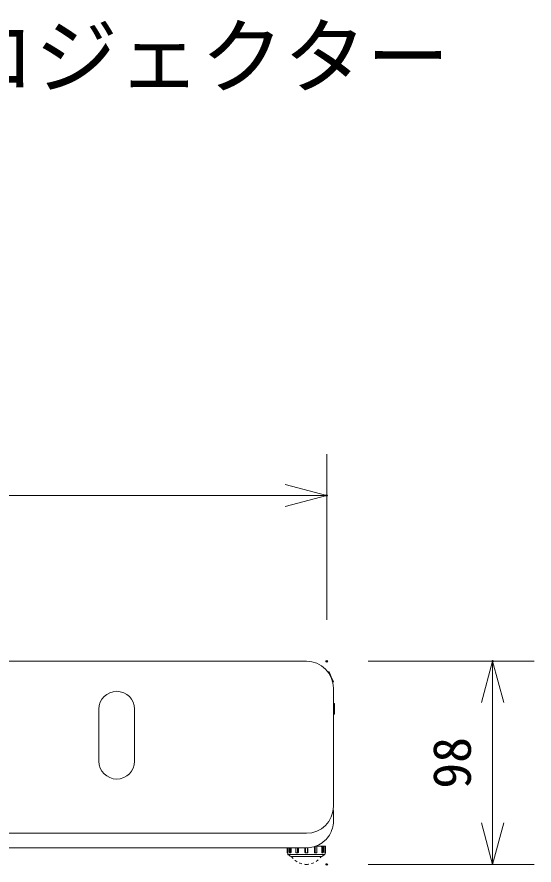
# Model space of a CAD drawing. Units: millimetres, scale not verified. Extents: x -62 to 63, y -56 to 57.
# Drawn here: x -20.33 to 4.61, y 15.65 to 56.54 of the extents above; entities that cross this region are included whole.
import ezdxf
from ezdxf.enums import TextEntityAlignment as Align

# ---------------------------------------------------------------- set-up
doc = ezdxf.new("R2010")
doc.units = ezdxf.units.MM
doc.header["$LTSCALE"] = 0.125
doc.header["$PDMODE"] = 32
doc.header["$PDSIZE"] = 0.0625
doc.linetypes.add('USER1', pattern=[4, 1, -1, 1, -1])
for name, color, linetype, lineweight in [('0-0_0', 7, 'Continuous', 9), ('0-4_GAIKEI', 1, 'Continuous', 18), ('0-5_SUNPO', 7, 'Continuous', 9)]:
    doc.layers.add(name, color=color, linetype=linetype, lineweight=lineweight)
doc.layers.add('0-1_DEFPOINTS', color=7, linetype='Continuous')
doc.layers.add('0-3_MOJI1', color=7, linetype='Continuous')
doc.styles.add('ＭＳ ゴシック', font='')
doc.styles.get('ＭＳ ゴシック').set_extended_font_data('MS Gothic')

# ---------------------------------------------------------------- blocks, each defined once
blk = doc.blocks.new('_OPEN30')
at = {"layer": '0-0_0'}
blk.add_line((0, 0), (-1, 0), dxfattribs=at)
blk.add_lwpolyline([(-1, 0.26795), (0, 0), (-1, -0.26795)], dxfattribs=at)
blk = doc.blocks.new('D5')
at = {"layer": '0-1_DEFPOINTS'}
for p in [(-10.0604, 20.4068), (-2.0604, 20.4068), (-10.0604, 10.6068)]:
    blk.add_point(p, dxfattribs=at)
at = {"layer": '0-5_SUNPO'}
for p, q in [((-8.0604, 20.4068), (-0.0604, 20.4068)), ((-2.0604, 12.6068), (-2.0604, 18.4068)), ((-8.0604, 10.6068), (-0.0604, 10.6068))]:
    blk.add_line(p, q, dxfattribs=at)
at = {"layer": '0-5_SUNPO', "xscale": 2, "yscale": 2}
for p, rotation in [((-2.0604, 20.4068), 90), ((-2.0604, 10.6068), 270)]:
    blk.add_blockref('_OPEN30', p, dxfattribs=dict(at, rotation=rotation))
at = {"layer": '0-5_SUNPO', "style": 'ＭＳ ゴシック'}
blk.add_text('98', height=1.833, rotation=90, dxfattribs=at).set_placement((-2.5604, 14.2568), align=Align.BOTTOM_LEFT)
blk = doc.blocks.new('D4')
at = {"layer": '0-1_DEFPOINTS'}
for p in [(-10.0595, 28.3941), (-45.2595, 20.3941), (-10.0595, 20.3941)]:
    blk.add_point(p, dxfattribs=at)
at = {"layer": '0-5_SUNPO'}
for p, q in [((-45.2595, 22.3941), (-45.2595, 30.3941)), ((-10.0595, 22.3941), (-10.0595, 30.3941)), ((-43.2595, 28.3941), (-12.0595, 28.3941))]:
    blk.add_line(p, q, dxfattribs=at)
at = {"layer": '0-5_SUNPO', "xscale": 2, "yscale": 2, "rotation": 180}
blk.add_blockref('_OPEN30', (-45.2595, 28.3941), dxfattribs=at)
at = {"layer": '0-5_SUNPO', "xscale": 2, "yscale": 2}
blk.add_blockref('_OPEN30', (-10.0595, 28.3941), dxfattribs=at)
at = {"layer": '0-5_SUNPO', "style": 'ＭＳ ゴシック'}
blk.add_text('352', height=1.833, dxfattribs=at).set_placement((-29.5345, 28.8941), align=Align.BOTTOM_LEFT)

msp = doc.modelspace()

# ---------------------------------------------------------------- linework, layer by layer
at = {"layer": '0-4_GAIKEI', "color": 7}
for p, q in [((-38.9693, 25.479), (-6.3693, 25.479)), ((-5.0693, 24.029), (-5.0693, 24.179)), ((-5.0693, 24.029), (-5.0693, 18.479)), ((-5.0755, 18.3497), (-5.0693, 18.4767)), ((-5.0693, 18.4767), (-5.0693, 18.4791)), ((-5.1226, 18.1092), (-5.0934, 18.2283)), ((-5.0934, 18.2283), (-5.083, 18.2891)), ((-5.083, 18.2891), (-5.0755, 18.3497)), ((-5.0716, 18.3144), (-5.0759, 18.3522)), ((-5.0693, 18.2756), (-5.0716, 18.3144)), ((-5.0693, 17.6657), (-5.0693, 18.2756)), ((-5.0798, 17.579), (-5.0693, 17.6657)), ((-6.3693, 17.179), (-38.9693, 17.179)), ((-5.262, 17.0899), (-5.1775, 17.2486)), ((-5.1775, 17.2486), (-5.15, 17.3149)), ((-5.15, 17.3149), (-5.1148, 17.4203)), ((-5.1148, 17.4203), (-5.096, 17.4936)), ((-5.096, 17.4936), (-5.0798, 17.579)), ((-5.5523, 16.7639), (-5.42, 16.8856)), ((-5.42, 16.8856), (-5.372, 16.9392)), ((-5.372, 16.9392), (-5.304, 17.0269)), ((-5.304, 17.0269), (-5.262, 17.0899)), ((-26.6745, 16.479), (-16.5194, 16.479)), ((-16.5194, 16.479), (-13.1344, 16.479)), ((-13.1344, 16.479), (-11.4419, 16.479)), ((-11.4419, 16.479), (-9.7493, 16.479)), ((-9.7493, 16.479), (-8.0568, 16.479)), ((-8.0568, 16.479), (-7.2106, 16.479)), ((-7.2993, 16.479), (-7.2993, 16.261)), ((-7.2665, 16.479), (-7.2665, 16.261)), ((-7.2106, 16.479), (-6.3643, 16.479)), ((-6.3643, 16.479), (-6.185, 16.4915)), ((-6.185, 16.4915), (-6.1141, 16.5033)), ((-6.1141, 16.5033), (-6.0061, 16.5293)), ((-6.0061, 16.5293), (-5.934, 16.5523)), ((-5.934, 16.5523), (-5.7689, 16.6234)), ((-5.8882, 16.559), (-5.9184, 16.559)), ((-5.8882, 16.559), (-5.7682, 16.559)), ((-5.8193, 16.559), (-5.8193, 16.6017)), ((-5.7689, 16.6234), (-5.6127, 16.7183)), ((-5.6127, 16.7183), (-5.5523, 16.7639)), ((-5.5214, 16.559), (-5.5218, 16.559)), ((-5.5178, 16.5589), (-5.5214, 16.559)), ((-5.5144, 16.5585), (-5.5178, 16.5589)), ((-5.5077, 16.5569), (-5.5144, 16.5585)), ((-5.5042, 16.5557), (-5.5077, 16.5569)), ((-5.5009, 16.5542), (-5.5042, 16.5557)), ((-5.4977, 16.5526), (-5.5009, 16.5542)), ((-5.4946, 16.5506), (-5.4977, 16.5526)), ((-5.4919, 16.5487), (-5.4946, 16.5506)), ((-5.4869, 16.5442), (-5.4919, 16.5487)), ((-5.4846, 16.5418), (-5.4869, 16.5442)), ((-5.4822, 16.5387), (-5.4846, 16.5418)), ((-5.48, 16.5355), (-5.4822, 16.5387)), ((-5.478, 16.5323), (-5.48, 16.5355)), ((-5.4764, 16.529), (-5.478, 16.5323)), ((-5.4764, 16.529), (-5.4728, 16.518)), ((-5.4728, 16.518), (-5.472, 16.509)), ((-5.472, 16.509), (-5.472, 16.261)), ((-5.4694, 16.559), (-5.4699, 16.559)), ((-5.4693, 16.559), (-5.4694, 16.559)), ((-5.4393, 16.261), (-5.4393, 16.529)), ((-7.2693, 16.1843), (-7.2693, 16.231)), ((-7.2691, 16.231), (-7.2693, 16.231)), ((-7.2687, 16.231), (-7.2691, 16.231)), ((-7.2686, 16.2311), (-7.2687, 16.231)), ((-7.268, 16.2336), (-7.2686, 16.2311)), ((-7.2674, 16.2387), (-7.268, 16.2336)), ((-7.267, 16.245), (-7.2674, 16.2387)), ((-7.2671, 16.2436), (-7.2671, 16.261)), ((-7.109, 16.06), (-7.1193, 16.06)), ((-7.0786, 16.06), (-7.109, 16.06)), ((-7.0289, 16.06), (-7.0786, 16.06)), ((-6.9611, 16.06), (-7.0289, 16.06)), ((-6.8772, 16.06), (-6.9611, 16.06)), ((-6.7795, 16.06), (-6.8772, 16.06)), ((-6.6705, 16.06), (-6.7795, 16.06)), ((-6.5534, 16.06), (-6.6705, 16.06)), ((-6.4312, 16.06), (-6.5534, 16.06)), ((-6.3073, 16.06), (-6.4312, 16.06)), ((-6.1852, 16.06), (-6.3073, 16.06)), ((-6.068, 16.06), (-6.1852, 16.06)), ((-5.9591, 16.06), (-6.068, 16.06)), ((-5.8613, 16.06), (-5.9591, 16.06)), ((-5.7774, 16.06), (-5.8613, 16.06)), ((-5.7097, 16.06), (-5.7774, 16.06)), ((-5.6599, 16.06), (-5.7097, 16.06)), ((-5.6295, 16.06), (-5.6599, 16.06)), ((-5.6193, 16.06), (-5.6295, 16.06)), ((-5.4715, 16.261), (-5.4715, 16.2436)), ((-5.4713, 16.2412), (-5.4715, 16.2448)), ((-5.4711, 16.2388), (-5.4713, 16.2412)), ((-5.4709, 16.2367), (-5.4711, 16.2388)), ((-5.4707, 16.2351), (-5.4709, 16.2367)), ((-5.4705, 16.2337), (-5.4707, 16.2351)), ((-5.4704, 16.2325), (-5.4705, 16.2337)), ((-5.4702, 16.2317), (-5.4704, 16.2325)), ((-5.47, 16.2312), (-5.4702, 16.2317)), ((-5.4699, 16.231), (-5.47, 16.2312)), ((-5.4694, 16.231), (-5.4699, 16.231)), ((-5.4693, 16.231), (-5.4694, 16.231)), ((-5.4693, 16.1843), (-5.4693, 16.231))]:
    msp.add_line(p, q, dxfattribs=at)
at = {"layer": '0-4_GAIKEI'}
for p, q in [((-5.329, 24.9586), (-5.273, 24.9635)), ((-5.273, 24.9635), (-5.1703, 24.7216)), ((-5.1872, 24.7201), (-5.1703, 24.7216)), ((-5.1703, 24.7216), (-5.0676, 24.4796)), ((-5.1037, 24.4764), (-5.0676, 24.4796)), ((-5.0193, 23.429), (-5.0693, 23.429)), ((-5.0193, 23.179), (-5.0193, 23.429)), ((-16.3843, 23.159), (-16.3843, 20.659)), ((-14.6543, 20.659), (-14.6543, 23.159)), ((-5.0193, 23.179), (-5.0693, 23.179)), ((-5.0193, 22.929), (-5.0693, 22.929)), ((-5.0193, 22.929), (-5.0193, 23.179)), ((-7.1947, 16.479), (-7.1947, 16.261)), ((-7.1485, 16.479), (-7.1485, 16.261)), ((-7.1113, 16.479), (-7.1113, 16.261)), ((-6.8785, 16.479), (-6.8785, 16.261)), ((-6.7903, 16.479), (-6.7903, 16.261)), ((-6.7573, 16.479), (-6.7573, 16.261)), ((-6.4393, 16.479), (-6.4393, 16.261)), ((-6.4193, 16.261), (-6.4193, 16.479)), ((-6.3193, 16.4799), (-6.3193, 16.261)), ((-6.2993, 16.4826), (-6.2993, 16.261)), ((-5.988, 16.5351), (-5.9821, 16.518)), ((-5.9821, 16.518), (-5.9812, 16.509)), ((-5.9812, 16.509), (-5.9812, 16.261)), ((-5.9482, 16.261), (-5.9482, 16.5478)), ((-5.8882, 16.559), (-5.8878, 16.559)), ((-5.8878, 16.559), (-5.8846, 16.5588)), ((-5.8846, 16.5588), (-5.8814, 16.5582)), ((-5.8814, 16.5582), (-5.8787, 16.5574)), ((-5.8787, 16.5574), (-5.8761, 16.5563)), ((-5.8761, 16.5563), (-5.8736, 16.5549)), ((-5.8736, 16.5549), (-5.8712, 16.5532)), ((-5.8712, 16.5532), (-5.8691, 16.5515)), ((-5.8691, 16.5515), (-5.8673, 16.5496)), ((-5.8673, 16.5496), (-5.8655, 16.5474)), ((-5.8655, 16.5474), (-5.8639, 16.5451)), ((-5.8639, 16.5451), (-5.8627, 16.5428)), ((-5.8627, 16.5428), (-5.8617, 16.5403)), ((-5.8617, 16.5403), (-5.8608, 16.5377)), ((-5.8608, 16.5377), (-5.8602, 16.535)), ((-5.8602, 16.535), (-5.8599, 16.5321)), ((-5.86, 16.509), (-5.8599, 16.5204)), ((-5.86, 16.509), (-5.86, 16.261)), ((-5.8599, 16.5321), (-5.8598, 16.529)), ((-5.8599, 16.5204), (-5.8598, 16.529)), ((-5.6681, 16.559), (-5.6685, 16.559)), ((-5.6656, 16.5589), (-5.6681, 16.559)), ((-5.6631, 16.5585), (-5.6656, 16.5589)), ((-5.6583, 16.5569), (-5.6631, 16.5585)), ((-5.6558, 16.5557), (-5.6583, 16.5569)), ((-5.6533, 16.5542), (-5.6558, 16.5557)), ((-5.6509, 16.5526), (-5.6533, 16.5542)), ((-5.6486, 16.5506), (-5.6509, 16.5526)), ((-5.6464, 16.5487), (-5.6486, 16.5506)), ((-5.6424, 16.5442), (-5.6464, 16.5487)), ((-5.6405, 16.5418), (-5.6424, 16.5442)), ((-5.6383, 16.5387), (-5.6405, 16.5418)), ((-5.6362, 16.5355), (-5.6383, 16.5387)), ((-5.6343, 16.5323), (-5.6362, 16.5355)), ((-5.6324, 16.529), (-5.6343, 16.5323)), ((-5.6324, 16.529), (-5.6282, 16.518)), ((-5.6282, 16.518), (-5.6272, 16.509)), ((-5.6272, 16.509), (-5.6272, 16.261)), ((-5.59, 16.261), (-5.59, 16.529)), ((-5.5438, 16.261), (-5.5438, 16.529)), ((-7.2624, 16.159), (-5.4761, 16.159)), ((-7.1487, 16.231), (-7.1647, 16.231)), ((-7.1316, 16.231), (-7.1487, 16.231)), ((-7.1307, 16.2311), (-7.1316, 16.231)), ((-7.1237, 16.2336), (-7.1307, 16.2311)), ((-7.1183, 16.2387), (-7.1237, 16.2336)), ((-7.1146, 16.245), (-7.1183, 16.2387)), ((-7.1122, 16.2525), (-7.1146, 16.245)), ((-7.1113, 16.261), (-7.1122, 16.2525)), ((-6.8784, 16.2584), (-6.8785, 16.261)), ((-6.8759, 16.2489), (-6.8784, 16.2584)), ((-6.8708, 16.2412), (-6.8759, 16.2489)), ((-6.8727, 16.2447), (-6.8727, 16.2436)), ((-6.8602, 16.2337), (-6.8708, 16.2412)), ((-6.8476, 16.231), (-6.8602, 16.2337)), ((-6.8193, 16.231), (-6.8476, 16.231)), ((-6.7903, 16.231), (-6.8193, 16.231)), ((-6.7887, 16.2311), (-6.7903, 16.231)), ((-6.7773, 16.2336), (-6.7887, 16.2311)), ((-6.7685, 16.2387), (-6.7773, 16.2336)), ((-6.7625, 16.245), (-6.7685, 16.2387)), ((-6.7587, 16.2525), (-6.7625, 16.245)), ((-6.7573, 16.261), (-6.7587, 16.2525)), ((-6.4391, 16.2584), (-6.4393, 16.261)), ((-6.4387, 16.2559), (-6.4391, 16.2584)), ((-6.438, 16.2534), (-6.4387, 16.2559)), ((-6.4372, 16.2511), (-6.438, 16.2534)), ((-6.4361, 16.2489), (-6.4372, 16.2511)), ((-6.4348, 16.2468), (-6.4361, 16.2489)), ((-6.4333, 16.2448), (-6.4348, 16.2468)), ((-6.43, 16.2412), (-6.4333, 16.2448)), ((-6.427, 16.2388), (-6.43, 16.2412)), ((-6.4239, 16.2367), (-6.427, 16.2388)), ((-6.4207, 16.2351), (-6.4239, 16.2367)), ((-6.4173, 16.2337), (-6.4207, 16.2351)), ((-6.4136, 16.2325), (-6.4173, 16.2337)), ((-6.4098, 16.2317), (-6.4136, 16.2325)), ((-6.4061, 16.2312), (-6.4098, 16.2317)), ((-6.4023, 16.231), (-6.4061, 16.2312)), ((-6.3693, 16.231), (-6.4023, 16.231)), ((-6.3362, 16.231), (-6.3693, 16.231)), ((-6.3344, 16.2311), (-6.3362, 16.231)), ((-6.3311, 16.2313), (-6.3344, 16.2311)), ((-6.3278, 16.2318), (-6.3311, 16.2313)), ((-6.3246, 16.2326), (-6.3278, 16.2318)), ((-6.3215, 16.2336), (-6.3246, 16.2326)), ((-6.3164, 16.2358), (-6.3215, 16.2336)), ((-6.314, 16.2371), (-6.3164, 16.2358)), ((-6.3117, 16.2387), (-6.314, 16.2371)), ((-6.3081, 16.2416), (-6.3117, 16.2387)), ((-6.305, 16.245), (-6.3081, 16.2416)), ((-6.3026, 16.2487), (-6.305, 16.245)), ((-6.3008, 16.2525), (-6.3026, 16.2487)), ((-6.3001, 16.2546), (-6.3008, 16.2525)), ((-6.2996, 16.2568), (-6.3001, 16.2546)), ((-6.2993, 16.261), (-6.2996, 16.2568)), ((-5.9811, 16.2584), (-5.9812, 16.261)), ((-5.9784, 16.2489), (-5.9811, 16.2584)), ((-5.9729, 16.2412), (-5.9784, 16.2489)), ((-5.9615, 16.2337), (-5.9729, 16.2412)), ((-5.9482, 16.231), (-5.9615, 16.2337)), ((-5.9193, 16.231), (-5.9482, 16.231)), ((-5.8909, 16.231), (-5.9193, 16.231)), ((-5.8894, 16.2311), (-5.8909, 16.231)), ((-5.8785, 16.2336), (-5.8894, 16.2311)), ((-5.8704, 16.2387), (-5.8785, 16.2336)), ((-5.8648, 16.245), (-5.8704, 16.2387)), ((-5.8613, 16.2525), (-5.8648, 16.245)), ((-5.86, 16.261), (-5.8613, 16.2525)), ((-5.6271, 16.2584), (-5.6272, 16.261)), ((-5.6254, 16.2489), (-5.6271, 16.2584)), ((-5.622, 16.2412), (-5.6254, 16.2489)), ((-5.615, 16.2337), (-5.622, 16.2412)), ((-5.6069, 16.231), (-5.615, 16.2337)), ((-5.5898, 16.231), (-5.6069, 16.231)), ((-5.5738, 16.231), (-5.5898, 16.231))]:
    msp.add_line(p, q, dxfattribs=at)
at = {"layer": '0-4_GAIKEI', "color": 7}
msp.add_lwpolyline([(-5.4699, 16.559), (-5.5218, 16.559), (-5.7682, 16.559)], dxfattribs=at)
for centre, radius, start, end in [((-6.3693, 24.179), 1.3, 0, 90), ((-6.3693, 18.479), 1.3, 270, 0), ((-5.4693, 16.529), 0.03, 0, 90), ((-7.2693, 16.261), 0.03, 180, 270), ((-7.2193, 16.1843), 0.05, 180, 234.1117), ((-6.3693, 17.359), 1.5, 234.1117, 240), ((-6.3693, 17.359), 1.5, 300, 305.8883), ((-5.5193, 16.1843), 0.05, 305.8883, 0), ((-5.4693, 16.261), 0.03, 270, 0)]:
    msp.add_arc(centre, radius, start, end, dxfattribs=at)
at = {"layer": '0-4_GAIKEI'}
for centre, radius, start, end in [((-15.5193, 23.159), 0.865, 0, 180), ((-15.5193, 20.659), 0.865, 180, 0), ((-5.5738, 16.529), 0.03, 0, 90), ((-7.1647, 16.261), 0.03, 180, 270), ((-5.5738, 16.261), 0.03, 270, 0)]:
    msp.add_arc(centre, radius, start, end, dxfattribs=at)
at = {"layer": '0-4_GAIKEI', "color": 7, "linetype": 'USER1'}
for start, end in [(213.75401, 270), (270, 326.24599)]:
    msp.add_arc((-6.3693, 16.5349), 0.8558, start, end, dxfattribs=at)

# ---------------------------------------------------------------- block references
at = {"layer": '0-5_SUNPO'}
for name in ['D4', 'D5']:
    msp.add_blockref(name, (4.6737, 5.0722), dxfattribs=at)

# ---------------------------------------------------------------- texts
at = {"layer": '0-3_MOJI1', "style": 'ＭＳ ゴシック'}
msp.add_text('液晶プロジェクター', height=2.933, dxfattribs=at).set_placement((-35.4689, 52.2944), align=Align.BOTTOM_LEFT)

doc.saveas('drawing.dxf')
